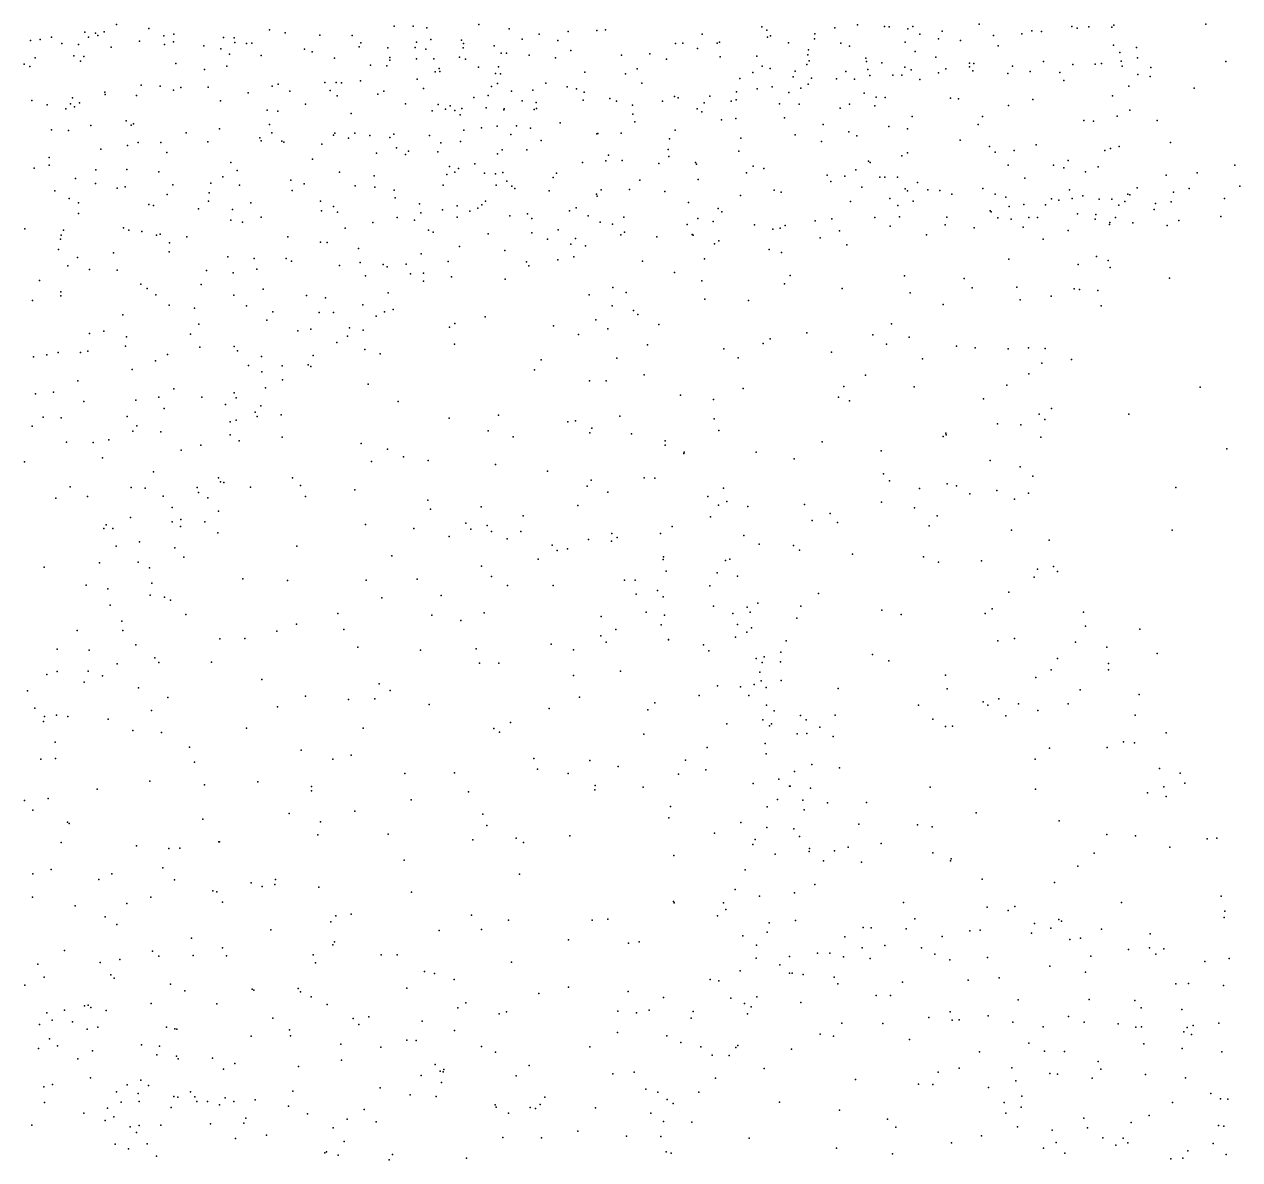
# Model space of a CAD drawing. Header units: metres. Extents: x -24.3 to 24.3, y -27.7 to 27.7.
# Drawn here: x -0.57 to 2.195, y -7.74 to -5.157 of the extents above; entities that cross this region are included whole.
import ezdxf

# ---------------------------------------------------------------- set-up
doc = ezdxf.new("R2010")
doc.units = ezdxf.units.M

msp = doc.modelspace()

# ---------------------------------------------------------------- linework, layer by layer
for p in [(-0.3603, -5.1579, 2.64), (-0.2867, -5.1674, 2.5129), (0.2716, -5.1614, 18.2872), (0.3142, -5.1615, -5.2184), (0.3456, -5.1654, -3.8364), (0.4641, -5.158, 22.0446), (0.5328, -5.1679, 17.6048), (0.7521, -5.1697, 13.301), (1.1078, -5.1632, 22.62), (1.274, -5.1655, -0.9911), (1.325, -5.1587, 22.5323), (1.3866, -5.1628, 11.51), (1.3971, -5.1634, 16.4694), (1.4401, -5.1681, 19.2852), (1.4509, -5.1621, 16.0401), (1.6017, -5.1575, -22.3696), (1.8125, -5.1621, 19.1969), (1.8248, -5.1666, 13.8657), (1.8513, -5.1629, 16.3603), (1.9035, -5.164, 15.997), (1.9085, -5.1598, 25.4922), (2.1179, -5.1575, 22.6615), (-0.556, -5.1941, 2.664), (-0.5341, -5.1917, 18.8428), (-0.5082, -5.1868, 2.3505), (-0.4325, -5.1757, -23.6317), (-0.4241, -5.1866, -23.2865), (-0.4077, -5.1778, 2.4188), (-0.403, -5.1831, -3.6233), (-0.3887, -5.1746, 22.8042), (-0.3079, -5.1955, -23.91), (-0.2525, -5.1835, 18.7711), (-0.2309, -5.1974, 22.9951), (-0.2295, -5.1798, 13.896), (-0.1172, -5.1872, 19.1843), (-0.0926, -5.188, -5.5898), (-0.0123, -5.1702, -3.6223), (0.0232, -5.1766, 18.6103), (0.1023, -5.182, 19.1662), (0.1756, -5.183, -24.5268), (0.3546, -5.1917, 22.8014), (0.4244, -5.1934, 19.5941), (0.5622, -5.1913, 18.9987), (0.6011, -5.1796, 17.4016), (0.6439, -5.1945, -4.2834), (0.6672, -5.1736, 19.4591), (0.7324, -5.1712, 18.8397), (0.9722, -5.1801, 11.8663), (1.1193, -5.1711, 11.582), (1.1203, -5.1868, 12.3074), (1.1271, -5.184, 17.8624), (1.2277, -5.1906, 25.058), (1.2284, -5.179, -23.1233), (1.4672, -5.1797, 14.4557), (1.5098, -5.1908, 22.5374), (1.5182, -5.173, 12.2681), (1.5599, -5.1942, 12.1537), (1.6349, -5.1833, 13.2064), (1.6991, -5.1793, 22.5618), (1.7221, -5.1721, 16.6268), (1.744, -5.1741, 25.4316), (-0.4846, -5.2012, 13.9094), (-0.4467, -5.2032, 2.5445), (-0.3725, -5.2093, 13.9483), (-0.2514, -5.2032, -3.6247), (-0.1618, -5.2066, 23.1436), (-0.1233, -5.2133, 0.022), (-0.0911, -5.199, -24.2046), (-0.0645, -5.201, 14.1889), (-0.0522, -5.2007, 23.378), (0.0674, -5.214, -5.4789), (0.0849, -5.2203, 23.5354), (0.1916, -5.209, 23.1142), (0.1958, -5.1995, -5.3497), (0.2571, -5.2113, 23.5645), (0.319, -5.2099, 25.0321), (0.322, -5.1982, 21.0124), (0.3431, -5.2137, 13.7449), (0.4285, -5.2111, -3.9411), (0.4294, -5.2011, 13.6272), (0.4985, -5.2066, 23.509), (0.5151, -5.2231, 25.006), (0.5265, -5.2235, -4.8896), (0.6732, -5.2167, 13.4377), (0.8527, -5.2246, 13.3618), (0.9115, -5.2015, 24.9851), (0.9278, -5.2006, 23.0931), (0.9615, -5.2127, 19.4177), (1.0063, -5.2001, 12.0459), (1.0115, -5.1983, 22.8154), (1.1686, -5.1996, 18.5766), (1.2138, -5.2154, 11.6583), (1.2877, -5.2006, 14.9731), (1.3068, -5.2071, 13.2976), (1.434, -5.198, 13.9603), (1.4563, -5.2192, 11.6963), (1.6454, -5.2061, 11.9505), (1.9073, -5.2046, 16.11), (1.9217, -5.2217, 13.3526), (1.9602, -5.21, 15.5491), (-0.57, -5.2478, 25.1407), (-0.5456, -5.2339, 2.5389), (-0.4572, -5.2295, -5.7672), (-0.4421, -5.2413, 25.1465), (-0.4348, -5.2304, 18.9611), (-0.2254, -5.2467, 25.1235), (-0.1096, -5.2527, 13.9468), (-0.1029, -5.2256, -3.6127), (-0.031, -5.2288, 25.0926), (0.1354, -5.2347, 18.5077), (0.2172, -5.2504, -24.1119), (0.2547, -5.2521, 14.2238), (0.2614, -5.2389, 20.6192), (0.2617, -5.2327, 20.3865), (0.3225, -5.2357, 20.1644), (0.3619, -5.2361, -5.1334), (0.4196, -5.2323, 18.7636), (0.4336, -5.237, 18.1035), (0.5787, -5.2273, 17.7181), (0.6386, -5.2337, -4.4008), (0.7881, -5.2279, 18.6081), (0.8912, -5.2369, -23.6008), (1.0128, -5.2313, 22.9475), (1.0963, -5.2301, 13.3382), (1.1087, -5.2526, 11.8656), (1.2099, -5.2489, 17.1807), (1.2122, -5.2272, 22.6652), (1.2154, -5.2407, 13.382), (1.3439, -5.2345, 14.2034), (1.3457, -5.2424, 13.8837), (1.3809, -5.2448, 12.1967), (1.5032, -5.2322, 25.2567), (1.5802, -5.2462, 13.345), (1.5899, -5.2468, 13.8083), (1.6782, -5.2529, 16.7437), (1.7487, -5.2421, 13.7298), (1.8155, -5.2489, 16.5081), (1.8663, -5.2478, 13.6665), (1.8807, -5.2463, 14.8505), (1.9253, -5.2413, 15.8579), (1.9274, -5.2525, 13.5026), (1.9621, -5.2339, 22.675), (2.1631, -5.2418, -1.3396), (-0.5571, -5.2531, -3.6157), (-0.1601, -5.2605, -23.4217), (0.3649, -5.2657, 19.8471), (0.3734, -5.2577, -21.7344), (0.3752, -5.2648, 13.8529), (0.4632, -5.2547, 13.7403), (0.5019, -5.2695, 21.8121), (0.5085, -5.254, -4.0749), (0.5131, -5.2705, -24.0195), (0.7048, -5.2665, 17.4742), (0.7972, -5.2705, 23.4938), (0.8243, -5.2584, 17.4056), (1.0874, -5.2671, 17.2644), (1.1268, -5.2578, 12.0251), (1.1787, -5.2766, 22.7952), (1.1834, -5.264, -22.8022), (1.2204, -5.2797, 13.5578), (1.2985, -5.2648, 14.0471), (1.3488, -5.2599, -22.042), (1.3535, -5.2739, 13.5794), (1.4058, -5.2729, 13.7519), (1.4265, -5.273, 12.0246), (1.4327, -5.255, 13.4579), (1.4474, -5.2607, 22.6315), (1.5092, -5.2679, 14.5248), (1.5262, -5.2591, 11.8693), (1.5802, -5.254, 13.6843), (1.5878, -5.2631, 19.4374), (1.6674, -5.2692, 13.4966), (1.7179, -5.2648, -1.1323), (1.7855, -5.2672, 13.4382), (1.9633, -5.2715, 15.151), (1.9913, -5.2765, 25.411), (1.9925, -5.2557, 19.3328), (-0.3044, -5.296, 23.0872), (-0.2612, -5.2983, 23.2021), (-0.2304, -5.307, 13.9975), (-0.214, -5.3009, -5.6377), (-0.1517, -5.3007, 23.4478), (-0.0063, -5.2979, -3.6422), (0.0078, -5.2935, 23.343), (0.1138, -5.2896, 13.9633), (0.1259, -5.3078, 24.9552), (0.1394, -5.2901, -23.6129), (0.1519, -5.2903, -3.7329), (0.1948, -5.2858, 23.6456), (0.3238, -5.2819, -3.8314), (0.3378, -5.3037, 23.6316), (0.4928, -5.299, 21.5872), (0.5064, -5.292, 18.0188), (0.5864, -5.3076, -4.2085), (0.6166, -5.2917, -0.7142), (0.6651, -5.2998, 17.63), (0.6859, -5.3044, 19.8291), (0.8347, -5.2911, 13.569), (1.0578, -5.2809, 13.5126), (1.0973, -5.3046, 13.6281), (1.1315, -5.3, -21.8368), (1.1961, -5.3024, 13.9056), (1.2128, -5.294, 13.6941), (1.2775, -5.2816, 12.0182), (1.3186, -5.2824, 11.8049), (1.467, -5.2831, 17.0131), (1.7948, -5.2852, 22.6811), (1.9426, -5.2982, 15.6589), (2.0915, -5.3024, 22.7792), (-0.5532, -5.3305, -5.7806), (-0.4601, -5.3248, 23.5482), (-0.387, -5.3119, 22.9933), (-0.3863, -5.3168, 14.0149), (-0.3146, -5.3195, -5.6763), (-0.1236, -5.3314, 24.9893), (-0.0604, -5.3133, 18.8157), (0.0339, -5.3095, 18.609), (0.1416, -5.3203, -5.3524), (0.2339, -5.3165, -5.2565), (0.2481, -5.3097, 18.3792), (0.4527, -5.3238, 21.2267), (0.485, -5.3193, -23.6638), (0.5381, -5.3095, -4.8108), (0.5627, -5.3316, 18.3625), (0.5941, -5.3355, 13.9153), (0.7009, -5.3304, 13.8393), (0.7033, -5.3115, 13.6998), (0.7621, -5.3262, -23.2661), (0.7773, -5.3321, -21.8206), (0.8819, -5.3322, 13.815), (0.9093, -5.322, 13.6643), (0.917, -5.3249, 19.8139), (0.9892, -5.3208, 24.882), (1.0381, -5.3322, 14.7778), (1.0492, -5.3295, 14.1054), (1.0498, -5.3108, 23.3312), (1.169, -5.3126, 14.1528), (1.3405, -5.3139, 17.1526), (1.3678, -5.3233, 22.7397), (1.3886, -5.3237, 15.7711), (1.5366, -5.3258, 22.7026), (1.5552, -5.3272, 16.9326), (1.724, -5.3284, 14.7314), (1.9055, -5.32, 16.3226), (-0.5177, -5.3406, 22.9184), (-0.4757, -5.3496, -3.6222), (-0.4647, -5.338, 25.0376), (-0.456, -5.3451, 14.2285), (-0.4448, -5.3361, 18.821), (-0.0176, -5.3531, -5.5059), (0.0069, -5.3552, 23.6479), (0.0699, -5.3395, -23.0901), (0.1737, -5.36, -22.7813), (0.2968, -5.3385, -5.1802), (0.3579, -5.3546, 14.0069), (0.3712, -5.3398, 20.8133), (0.3881, -5.3507, -5.0586), (0.3989, -5.3426, -22.0325), (0.4095, -5.3536, -3.9507), (0.4211, -5.3632, 18.195), (0.4249, -5.3488, 24.9174), (0.4808, -5.3477, 20.0197), (0.5207, -5.352, 23.6388), (0.5215, -5.3495, -4.1232), (0.5895, -5.3516, 17.9132), (0.595, -5.3493, -4.485), (0.8136, -5.3412, 13.9856), (0.8146, -5.3618, 14.1262), (0.9609, -5.35, 17.4142), (0.9709, -5.3569, 23.5173), (0.9762, -5.3359, 13.9894), (1.1478, -5.3387, -22.2581), (1.1929, -5.3394, 22.9408), (1.2858, -5.3482, 15.2341), (1.3071, -5.3388, 24.9699), (1.365, -5.3431, 14.508), (1.6686, -5.342, 22.7118), (1.9446, -5.3529, 16.1682), (-0.4188, -5.3874, 0.3572), (-0.3384, -5.3767, 23.2587), (-0.3266, -5.3866, 24.9677), (-0.3216, -5.3838, -3.6421), (-0.0122, -5.3851, 24.8933), (0.5054, -5.3895, 22.6052), (0.5496, -5.3883, 14.4742), (0.6487, -5.3819, 14.1059), (0.8188, -5.3791, -22.188), (1.016, -5.3745, -22.5516), (1.0485, -5.3715, 14.4322), (1.1595, -5.3703, 23.243), (1.2475, -5.3857, 17.2594), (1.3969, -5.3897, 16.6162), (1.4497, -5.3675, 25.0686), (1.5995, -5.385, 14.6556), (1.6098, -5.3668, 25.2166), (1.8402, -5.3759, 14.8893), (1.8623, -5.3775, 16.4832), (1.9158, -5.3665, 15.5045), (2.0067, -5.3763, 22.8365), (-0.5082, -5.3978, 13.9991), (-0.4698, -5.3987, 23.0678), (-0.2021, -5.4047, 18.7598), (-0.1262, -5.3949, 23.6367), (-0.0345, -5.4156, 18.6557), (-0.0071, -5.4046, -3.6897), (0.1333, -5.4098, 14.3614), (0.136, -5.4049, 14.0631), (0.1678, -5.4165, -0.3746), (0.1817, -5.4054, 18.4936), (0.2159, -5.4101, 24.8514), (0.2618, -5.415, 14.0891), (0.2707, -5.4072, 23.7585), (0.3517, -5.4102, -0.553), (0.43, -5.3981, -4.9339), (0.4697, -5.3931, 20.4979), (0.5368, -5.4083, -4.6211), (0.5811, -5.394, 24.8756), (0.7327, -5.4065, 23.6456), (0.7344, -5.4057, 17.6769), (0.788, -5.4052, 14.2739), (0.8979, -5.418, 23.6138), (0.9109, -5.3982, 14.3885), (1.06, -5.4167, 24.7966), (1.1837, -5.4091, 24.8102), (1.3055, -5.4021, -1.039), (1.324, -5.411, 22.9412), (1.4394, -5.3953, 17.1034), (-0.3958, -5.4416, -5.6761), (-0.3351, -5.4329, 23.4424), (-0.3107, -5.4265, 14.0767), (-0.2595, -5.4266, 18.8145), (-0.1523, -5.4245, 24.8713), (-0.0315, -5.4222, 14.0912), (0.0158, -5.4229, 23.7633), (0.0204, -5.4255, -5.433), (0.1067, -5.4298, -3.7642), (0.2766, -5.4385, 18.3776), (0.3038, -5.4463, -5.1019), (0.3772, -5.4268, 14.1236), (0.422, -5.4239, -4.0368), (0.5168, -5.4431, 14.2186), (0.573, -5.4429, 23.7243), (0.6054, -5.4216, 20.192), (0.8946, -5.4421, 24.7871), (1.0556, -5.4462, 23.6), (1.2431, -5.4242, 23.3589), (1.5587, -5.4211, -1.1133), (1.6258, -5.4353, 16.8977), (1.6817, -5.4446, 19.755), (1.7319, -5.4316, 25.2034), (1.8881, -5.4444, 15.2003), (1.9011, -5.4399, 22.8904), (1.9207, -5.4356, 16.3554), (2.0371, -5.4261, 25.2542), (-0.5132, -5.4603, 23.1717), (-0.2459, -5.4492, -5.6083), (-0.1004, -5.4715, -5.5344), (0.0854, -5.4645, 24.771), (0.2311, -5.4507, -5.1794), (0.2974, -5.4534, -3.8874), (0.371, -5.4479, 18.4305), (0.5067, -5.4521, -4.2033), (0.6997, -5.4718, 17.8114), (0.7531, -5.4679, 14.4444), (0.7591, -5.4551, 24.8014), (0.7898, -5.4672, 18.1406), (0.8732, -5.4741, 20.1904), (0.8958, -5.4585, -0.9221), (0.957, -5.4721, 14.5722), (1.3504, -5.4688, 23.3081), (1.3541, -5.4715, 24.8225), (1.4258, -5.4569, 24.9181), (1.4392, -5.4499, 22.9455), (1.6385, -5.4481, 22.8701), (1.8045, -5.4675, 16.6122), (-0.5479, -5.4844, -5.7302), (-0.5135, -5.478, -3.6881), (-0.407, -5.4886, -3.6908), (-0.337, -5.4878, 23.5512), (-0.2643, -5.4927, 24.8154), (-0.0861, -5.4902, -3.7167), (0.147, -5.4936, -5.2331), (0.3911, -5.499, 23.8451), (0.3972, -5.4811, 18.264), (0.4095, -5.4936, 14.232), (0.4176, -5.4854, -4.8587), (0.4552, -5.4748, 22.8828), (0.4769, -5.4959, -4.6819), (0.502, -5.4972, -4.5444), (0.5185, -5.4942, -4.4184), (0.6405, -5.4963, 21.9666), (0.9591, -5.4758, 17.8663), (1.0726, -5.4954, 14.6078), (1.088, -5.48, 24.6973), (1.1124, -5.4857, 20.0427), (1.256, -5.5003, 24.7074), (1.3217, -5.4886, 17.2661), (1.668, -5.478, 25.1019), (1.7713, -5.478, 22.8929), (1.7949, -5.4836, 14.9716), (1.8441, -5.4927, 25.161), (1.8728, -5.4813, 15.3909), (2.0274, -5.5003, 23.0367), (2.0978, -5.4953, 23.6888), (2.1835, -5.4777, 25.1331), (-0.4536, -5.508, 23.4447), (-0.4081, -5.5196, 14.0734), (-0.3404, -5.5273, -5.6269), (-0.2322, -5.5224, 23.7316), (-0.146, -5.5185, 14.1473), (-0.1187, -5.5043, 23.8191), (-0.0803, -5.5237, -0.1577), (0.0365, -5.5116, 14.1738), (0.0668, -5.5202, -5.298), (0.1827, -5.5249, 18.5162), (0.2257, -5.5023, 23.8921), (0.2274, -5.5278, 24.6767), (0.3825, -5.5235, 24.7052), (0.5031, -5.5232, 18.1737), (0.5276, -5.5141, 24.7398), (0.5391, -5.5257, 21.0159), (0.6332, -5.506, 14.4325), (0.8298, -5.5122, 17.634), (0.9626, -5.5106, 24.6849), (1.2645, -5.5147, 14.6412), (1.2964, -5.5031, 23.7096), (1.3354, -5.5278, 15.5314), (1.3759, -5.505, 19.933), (1.3877, -5.5049, 23.4978), (1.4164, -5.5054, 23.1276), (1.4618, -5.5176, 23.6743), (1.7061, -5.5077, 14.8791), (2.1947, -5.5253, 24.0961), (-0.5004, -5.5366, 24.7988), (-0.4679, -5.5538, 18.8446), (-0.359, -5.5298, 0.1711), (-0.2449, -5.5442, -5.5798), (-0.1492, -5.5407, 18.7271), (0.0391, -5.5358, 23.9355), (0.2712, -5.5345, 23.2719), (0.2739, -5.5522, -3.9635), (0.5457, -5.5313, 23.8635), (0.6238, -5.5364, 21.6216), (0.7317, -5.5438, 24.6745), (0.7333, -5.5484, 20.5227), (0.7423, -5.5339, 14.5898), (0.8066, -5.5334, 23.8059), (0.887, -5.5376, 14.656), (1.0589, -5.5468, 23.8371), (1.1361, -5.5346, 17.4144), (1.1517, -5.5395, 24.6053), (1.3991, -5.5538, 15.8985), (1.434, -5.5317, 14.7175), (1.4393, -5.5366, 23.8255), (1.4852, -5.534, 23.2647), (1.5127, -5.5351, 23.4907), (1.5398, -5.5435, 23.1316), (1.6101, -5.5307, 24.9621), (1.6383, -5.5439, 23.7096), (1.6628, -5.551, 23.9378), (1.7666, -5.5542, 23.0042), (1.8075, -5.534, 23.8003), (1.8135, -5.554, 15.2419), (1.8377, -5.5475, -1.2126), (1.8749, -5.555, 15.6641), (1.9039, -5.5553, 15.8278), (1.9405, -5.5437, 23.7095), (1.945, -5.5456, 16.1329), (1.9613, -5.5295, 23.94), (2.0441, -5.5396, 23.1861), (2.08, -5.5309, 23.4912), (2.1604, -5.5538, 24.2184), (-0.4471, -5.5636, 14.3811), (-0.287, -5.5673, 24.6842), (-0.2763, -5.5698, 14.1356), (-0.1741, -5.5772, 23.9345), (-0.1509, -5.5595, -5.5148), (-0.0965, -5.5784, -3.7704), (-0.0545, -5.5638, 24.6241), (0.1035, -5.5594, 18.5688), (0.1059, -5.5819, -5.1951), (0.1334, -5.5722, 14.2267), (0.3293, -5.566, -4.9269), (0.3816, -5.5798, -4.8243), (0.4149, -5.57, 23.9918), (0.4434, -5.5824, -4.5821), (0.4616, -5.5754, -4.4386), (0.4706, -5.5677, 14.4156), (0.4788, -5.5597, -4.267), (0.67, -5.5814, 23.921), (0.6854, -5.575, 20.7651), (0.9411, -5.5631, 23.8435), (1.0085, -5.5767, 24.5733), (1.0165, -5.5838, 17.519), (1.3093, -5.5606, 24.6022), (1.4168, -5.5695, 23.9595), (1.4517, -5.5594, 24.6692), (1.6271, -5.5818, 24.104), (1.6295, -5.5841, 23.3101), (1.67, -5.5715, 23.4765), (1.7035, -5.5673, 16.8006), (1.7533, -5.5681, 24.0692), (1.783, -5.5573, 25.0335), (1.9199, -5.5692, 23.173), (1.9333, -5.5605, 23.5547), (2.0004, -5.5786, 23.3165), (2.0032, -5.5653, 25.049), (2.0387, -5.5615, 24.1659), (-0.4469, -5.5879, 24.6785), (-0.1004, -5.6032, 24.0509), (-0.0735, -5.6072, 24.376), (-0.031, -5.596, -5.3356), (0.1423, -5.5851, 24.5609), (0.2229, -5.6083, 24.1642), (0.2781, -5.5971, 14.583), (0.3177, -5.6028, 24.5272), (0.3317, -5.586, -4.07), (0.4147, -5.5959, -4.7186), (0.5346, -5.593, 24.0153), (0.5746, -5.5887, 24.6113), (0.5848, -5.599, 18.0999), (0.7125, -5.5928, 22.1985), (0.7398, -5.6074, 24.5611), (0.7682, -5.6117, 14.8166), (0.7941, -5.5964, 23.917), (0.9618, -5.5992, 15.0697), (0.9969, -5.6063, 23.9519), (1.2288, -5.6041, 24.3856), (1.2673, -5.5997, 24.1428), (1.3644, -5.5967, 24.3359), (1.4209, -5.5951, 24.4509), (1.5284, -5.5964, 24.566), (1.6449, -5.5978, 16.9091), (1.6747, -5.601, 24.6302), (1.7147, -5.5969, 24.2772), (1.7346, -5.5966, 24.9248), (1.8257, -5.5889, 16.5354), (1.8657, -5.6004, 23.3012), (1.8677, -5.5897, 24.236), (1.8991, -5.6084, 24.3575), (1.9123, -5.5972, 24.915), (1.952, -5.6091, 24.6835), (2.0561, -5.6039, 24.7819), (2.1519, -5.5946, 24.4243), (-0.5689, -5.6224, -5.699), (-0.4858, -5.6374, 24.5649), (-0.4806, -5.6254, 0.3779), (-0.3444, -5.6202, 23.8995), (-0.3324, -5.6255, 24.5282), (-0.3024, -5.629, 23.5586), (-0.2696, -5.6374, 24.0378), (-0.2611, -5.6345, 18.7806), (0.1596, -5.6208, 24.3331), (0.3493, -5.6259, 24.4127), (0.3604, -5.6299, 24.2321), (0.4853, -5.6344, 24.1709), (0.5846, -5.632, 24.4742), (0.6442, -5.625, 18.1833), (0.7873, -5.6365, 24.0486), (0.7954, -5.6305, 24.4343), (0.9378, -5.6126, 24.4455), (0.9491, -5.6356, 24.0962), (0.9515, -5.6373, 24.2572), (1.0913, -5.6138, 24.041), (1.1326, -5.6232, 24.1591), (1.1496, -5.6208, 24.2898), (1.1611, -5.6151, 20.2571), (1.2844, -5.6271, 17.344), (1.3993, -5.6168, 17.2386), (1.4823, -5.6364, 17.1537), (1.5251, -5.6134, 20.1012), (1.591, -5.6205, 14.8879), (1.702, -5.6189, 15.0676), (1.8047, -5.6262, 15.4031), (1.8988, -5.6125, 24.5339), (2.0298, -5.6152, 24.566), (-0.4875, -5.6461, 23.8556), (-0.2401, -5.6548, 14.4186), (-0.2006, -5.6411, 24.3045), (0.0298, -5.6409, 14.2568), (0.1041, -5.6527, -3.8881), (0.1191, -5.6536, -5.1118), (0.1902, -5.6675, -3.9836), (0.4203, -5.6626, 14.5165), (0.6203, -5.6458, 24.1612), (0.6732, -5.6577, 24.277), (0.6837, -5.645, 22.4123), (0.7068, -5.6613, 17.9597), (0.8685, -5.6406, 14.7932), (1.0003, -5.6566, 14.8203), (1.0098, -5.6501, 20.4783), (1.2404, -5.643, 14.8074), (1.3009, -5.6589, 17.2158), (1.7473, -5.6461, 16.6774), (-0.492, -5.6699, -3.7859), (-0.4489, -5.6877, 24.119), (-0.3674, -5.6773, 24.3682), (-0.2406, -5.6752, -3.785), (-0.1072, -5.6861, 14.2531), (-0.0468, -5.6905, -3.8597), (0.026, -5.6903, 18.6361), (0.3324, -5.6799, -4.7875), (0.5231, -5.672, 18.2188), (0.6435, -5.6928, 14.7722), (0.6802, -5.6862, 21.406), (0.9771, -5.6909, 20.7387), (1.1242, -5.67, 15.2575), (1.1522, -5.6762, 17.4442), (1.6692, -5.6918, 15.2246), (1.8688, -5.6856, 16.3106), (1.8957, -5.6948, 15.9967), (-0.471, -5.7066, 18.8803), (-0.422, -5.7152, 14.1299), (-0.3586, -5.7165, -5.5673), (-0.1558, -5.7176, -5.372), (-0.095, -5.7227, -5.2867), (-0.0411, -5.7141, 14.5456), (0.0378, -5.6961, -5.1627), (0.1472, -5.7063, -5.0155), (0.1939, -5.6995, 14.41), (0.2462, -5.7036, -4.0903), (0.2551, -5.7091, 18.4969), (0.2986, -5.7027, 14.4696), (0.3943, -5.6973, -4.2752), (0.5724, -5.6976, 22.8777), (0.5777, -5.7068, -0.7636), (0.8361, -5.6964, 17.7867), (0.9093, -5.7217, 17.6674), (1.8269, -5.7041, 15.6266), (1.9, -5.7108, 20.1768), (-0.5353, -5.7405, 14.0985), (-0.3046, -5.7488, -3.8199), (-0.1678, -5.7491, -3.8653), (0.2062, -5.7296, -4.9052), (0.3085, -5.725, -4.2037), (0.3381, -5.7232, -4.5203), (0.3384, -5.7418, -4.3543), (0.4018, -5.7317, 18.3662), (0.5241, -5.7371, 14.7334), (0.9712, -5.741, 14.9321), (1.1591, -5.7476, 14.9405), (1.1723, -5.7291, 17.5466), (1.4322, -5.7295, 14.9714), (1.5677, -5.7354, 15.0848), (2.0347, -5.735, -1.2989), (-0.4868, -5.7657, -3.8342), (-0.4866, -5.7751, -5.6121), (-0.2902, -5.7583, -5.4887), (-0.2706, -5.773, 14.2226), (-0.0936, -5.7738, -3.9289), (-0.0267, -5.7599, 14.3483), (0.072, -5.7746, -5.0399), (0.2578, -5.7681, -4.7215), (0.7148, -5.7731, 18.0103), (0.7687, -5.7562, 21.0783), (0.7989, -5.7676, 14.9416), (1.2903, -5.7587, 14.9547), (1.445, -5.7684, 16.8346), (1.5864, -5.757, 17.0137), (1.6881, -5.7553, 20.2891), (1.766, -5.7758, 15.5405), (1.8178, -5.7593, 16.4126), (1.8303, -5.761, 15.7495), (1.8717, -5.7632, 16.2047), (-0.5517, -5.7857, 18.956), (-0.2403, -5.7961, 18.8104), (-0.1825, -5.803, -5.3267), (-0.0649, -5.798, -5.181), (0.1148, -5.7793, -4.0802), (0.2004, -5.7952, -4.8058), (0.7669, -5.7978, 21.6485), (0.9779, -5.7824, -1.0028), (1.0774, -5.7857, 17.518), (1.5198, -5.7947, 16.1909), (1.6956, -5.7839, 16.7957), (1.8794, -5.798, 16.0719), (-0.346, -5.8182, 18.725), (-0.0185, -5.8301, 18.5125), (-0.005, -5.8113, 18.7009), (0.1009, -5.8126, 23.4416), (0.1336, -5.8127, 14.6686), (0.2302, -5.8211, -4.4483), (0.2495, -5.8114, -4.3497), (0.2687, -5.806, 14.5906), (0.4783, -5.8225, 14.8088), (0.7304, -5.83, 22.5925), (0.8158, -5.8084, 14.9945), (0.8253, -5.8178, 17.9005), (-0.4216, -5.8608, 14.1825), (-0.3892, -5.8553, -3.8759), (-0.1729, -5.8397, -3.9796), (0.0523, -5.8549, -4.9723), (0.0816, -5.851, -0.3538), (0.1697, -5.8481, -4.6735), (0.2009, -5.8535, 18.5808), (0.397, -5.8465, 23.2916), (0.409, -5.838, 14.789), (0.6337, -5.843, 14.9826), (0.7571, -5.8503, 15.0299), (0.8736, -5.8402, 17.7707), (1.2098, -5.8593, 15.4538), (1.4028, -5.8384, 15.1068), (-0.3378, -5.8685, -5.4521), (-0.192, -5.862, -0.0458), (0.1411, -5.8811, -4.3211), (0.165, -5.8668, -4.529), (0.4088, -5.8853, 18.2178), (0.6905, -5.8632, 18.096), (0.8476, -5.8868, 21.9475), (1.1105, -5.8831, 15.0872), (1.1269, -5.8726, 20.8233), (1.3604, -5.8641, 17.3101), (1.3911, -5.8846, 15.8838), (1.4431, -5.8687, 17.0641), (-0.5492, -5.9135, 19.0068), (-0.5185, -5.9096, -5.5605), (-0.4927, -5.9042, -3.8997), (-0.442, -5.9042, 18.9454), (-0.4255, -5.9006, -5.4967), (-0.3399, -5.8897, 18.8829), (-0.2442, -5.9088, -4.0071), (-0.171, -5.8919, -5.2208), (-0.0923, -5.8905, -5.1235), (-0.0852, -5.9001, -4.0948), (-0.0306, -5.9134, -5.0189), (0.0871, -5.9105, 18.6797), (0.2048, -5.897, 18.3418), (0.2394, -5.9068, 14.6658), (1.0213, -5.8955, 15.2313), (1.0542, -5.9162, 17.5669), (1.2658, -5.903, -1.1085), (1.5502, -5.8899, 16.4056), (1.5926, -5.8936, 15.3363), (1.6678, -5.8958, 15.4671), (1.7144, -5.8935, 16.6728), (1.752, -5.8949, 16.5173), (-0.3244, -5.9426, -3.9526), (-0.2715, -5.923, -5.3404), (-0.0603, -5.9338, 14.4365), (0.0168, -5.9339, -4.8583), (0.0757, -5.9319, -4.5876), (0.0814, -5.9355, -4.4303), (0.5905, -5.9434, 15.0574), (0.6057, -5.9203, 18.2417), (0.7779, -5.9169, 17.9978), (1.473, -5.9181, 15.2305), (1.7448, -5.9279, 20.4243), (1.812, -5.9201, 16.1303), (-0.4483, -5.9685, 0.3237), (-0.0295, -5.9482, -4.2362), (0.0176, -5.9661, -4.7579), (0.7155, -5.9685, 15.1591), (0.7538, -5.9687, -0.9226), (0.8404, -5.955, 17.8813), (1.3433, -5.9558, 20.7026), (1.7152, -5.9525, 15.6294), (-0.5447, -5.998, 18.8268), (-0.5034, -5.9939, 14.2096), (-0.2302, -5.9864, -4.0939), (-0.0929, -5.9958, -4.9576), (-0.0211, -5.9841, -4.3337), (0.2121, -5.9763, 18.6201), (1.0656, -5.9861, 17.7028), (1.2939, -5.9816, 17.353), (1.4541, -5.9822, 17.1779), (1.6647, -5.9785, -1.2351), (2.1045, -5.9824, 20.3275), (-0.4346, -6.0157, -5.428), (-0.3162, -6.0124, -5.3183), (-0.2637, -6.0058, 18.8869), (-0.1661, -6.0058, -4.179), (-0.1123, -6.0219, -4.2802), (-0.0882, -6.0072, 18.8056), (-0.032, -6.0251, -4.5568), (0.2807, -6.0154, 14.8414), (0.923, -6.0012, 22.1793), (0.998, -6.0108, 15.1817), (1.2818, -6.0056, 15.2059), (1.3069, -6.0136, 17.333), (1.6122, -6.0095, 16.9079), (-0.5272, -6.0508, 19.0464), (-0.4865, -6.0527, -3.9093), (-0.3363, -6.0492, -4.0193), (-0.2519, -6.0315, 18.6237), (-0.045, -6.0397, -4.7841), (-0.04, -6.0494, -4.6689), (0.0146, -6.0455, 23.4903), (0.3966, -6.053, 18.5306), (0.509, -6.0464, 18.4175), (0.785, -6.0486, 22.8077), (1.7388, -6.0445, 16.3159), (1.7666, -6.0314, 15.9863), (1.9427, -6.0441, -1.3241), (-0.5518, -6.0715, -5.4792), (-0.3139, -6.0709, 14.358), (-0.1014, -6.0613, -4.8782), (-0.0884, -6.0582, 14.4906), (0.4854, -6.0821, 15.0782), (0.6664, -6.0615, 17.9933), (0.6839, -6.0593, 14.9874), (0.7208, -6.076, 15.2343), (0.9989, -6.0547, 17.7052), (1.0095, -6.0812, 21.7463), (1.6438, -6.0659, 16.7764), (1.6971, -6.0685, 16.5635), (1.7512, -6.056, 15.8108), (-0.4742, -6.1079, -5.3972), (-0.4137, -6.1086, 19.0111), (-0.3777, -6.1025, 23.6394), (-0.3231, -6.0832, 14.5466), (-0.2596, -6.0842, -5.1617), (-0.1018, -6.0909, -4.3725), (-0.0812, -6.1048, -4.4684), (0.0166, -6.0962, 18.7848), (0.5424, -6.0958, -0.7923), (0.7167, -6.0868, 18.2477), (0.8111, -6.089, 18.1266), (0.8877, -6.1045, 15.1684), (1.2452, -6.1072, 17.3778), (1.5203, -6.0952, 16.1448), (1.5262, -6.0874, 17.0563), (1.5267, -6.0912, 20.755), (1.7425, -6.0968, 20.6058), (-0.2133, -6.1262, -4.1755), (-0.1681, -6.1144, -0.0509), (0.1963, -6.1112, 14.782), (0.2562, -6.124, -0.5624), (0.8878, -6.1146, 17.9439), (0.9301, -6.134, 22.3901), (0.9309, -6.1308, 17.8229), (1.0951, -6.1305, 17.5031), (1.3791, -6.1277, 15.3641), (2.1658, -6.1227, -1.3826), (-0.5694, -6.1527, 14.2827), (-0.3923, -6.1433, -5.3017), (0.2196, -6.1515, 18.2929), (0.2927, -6.1414, 14.8828), (0.3484, -6.1496, 14.8437), (0.5019, -6.1587, 18.5289), (1.1813, -6.1461, 15.3044), (1.6268, -6.1494, 15.6325), (1.6954, -6.1639, 15.7705), (-0.2758, -6.1757, 18.9704), (-0.1283, -6.1893, -4.5956), (0.0404, -6.189, 14.645), (0.62, -6.1741, 18.4377), (0.8398, -6.1887, 15.3134), (0.8646, -6.19, 18.1678), (1.3843, -6.1796, 17.1998), (1.7239, -6.1855, 15.9876), (-0.4658, -6.2098, 14.3639), (-0.3272, -6.2111, -5.1388), (-0.2947, -6.2123, -4.1236), (-0.1769, -6.2106, -4.828), (-0.1239, -6.1983, 18.5256), (-0.116, -6.1994, 14.5386), (-0.0556, -6.2105, 18.8707), (0.0581, -6.2061, 18.8184), (0.1816, -6.2163, 18.7701), (0.7105, -6.2083, 22.9943), (0.7191, -6.1945, -0.9365), (1.0205, -6.2124, 15.355), (1.398, -6.1959, 15.844), (1.4666, -6.2132, 17.0798), (1.5289, -6.2025, 16.9592), (1.5507, -6.2069, 16.9992), (1.6423, -6.2175, 16.6463), (2.0498, -6.2111, 20.5954), (-0.4983, -6.2356, -3.9188), (-0.4259, -6.2317, -3.9937), (-0.2541, -6.2308, -5.0284), (-0.1734, -6.2226, -4.3774), (-0.1522, -6.2342, -4.7305), (0.0695, -6.2312, -0.3457), (0.3479, -6.2401, 18.6961), (0.7575, -6.2217, 18.3524), (0.9852, -6.2312, 17.7356), (1.0282, -6.2429, 17.6241), (1.3801, -6.2442, 15.4255), (1.581, -6.2252, 16.4304), (1.6825, -6.2376, 16.4269), (1.7143, -6.2235, 16.1628), (-0.2334, -6.2562, -4.9266), (-0.1284, -6.2645, 14.6737), (0.3541, -6.2605, 14.876), (0.4693, -6.2548, 15.0466), (0.5645, -6.2751, 15.1585), (0.6891, -6.252, 15.2776), (1.0089, -6.2514, 22.2179), (1.0758, -6.2545, 15.3567), (1.205, -6.2493, 15.3703), (1.2633, -6.2701, 17.3048), (1.4551, -6.2573, -1.2216), (1.5068, -6.2753, 21.0468), (-0.384, -6.2956, -4.0619), (-0.3282, -6.2795, 14.4385), (-0.2335, -6.2887, -4.2856), (-0.2147, -6.2997, -4.803), (-0.2136, -6.2837, 18.9949), (-0.1596, -6.2892, -4.4905), (0.2063, -6.2955, 23.4307), (0.4346, -6.2922, -0.7093), (0.4828, -6.2971, 18.6481), (0.9036, -6.2994, 17.8751), (0.9909, -6.2778, 17.9463), (1.2225, -6.2857, -1.1562), (1.2796, -6.2908, 21.2559), (1.4887, -6.2982, 15.5251), (-0.3893, -6.3045, 19.0733), (-0.3683, -6.3046, 0.1937), (-0.13, -6.314, 14.5), (0.3159, -6.3043, 14.7078), (0.3968, -6.3224, 14.5909), (0.4461, -6.3058, 14.7889), (0.4931, -6.3108, 14.6675), (0.5287, -6.3274, 14.5495), (0.5597, -6.3111, 14.9381), (0.7134, -6.3293, 14.8174), (0.7663, -6.3155, 14.6729), (0.7789, -6.3247, 15.2283), (0.877, -6.3158, 15.349), (1.0671, -6.3205, 17.5162), (1.6758, -6.3081, 16.5661), (1.7611, -6.3308, -1.3203), (2.0408, -6.308, -1.3833), (-0.3612, -6.3444, -5.0745), (-0.3076, -6.3344, -4.1561), (-0.2276, -6.3482, -4.4045), (0.0497, -6.3444, 18.8958), (0.6308, -6.3422, 18.0478), (0.6424, -6.3545, 14.438), (0.6658, -6.3503, 15.1544), (0.766, -6.3332, 18.4543), (1.1017, -6.3399, 21.965), (1.1801, -6.3427, 17.3595), (1.1931, -6.3538, 15.6304), (-0.3987, -6.3821, 14.4177), (-0.3107, -6.3806, -4.9654), (-0.2074, -6.3693, -4.6448), (0.266, -6.3665, 14.5913), (0.5988, -6.3743, 18.6186), (0.8835, -6.3751, 14.662), (0.8839, -6.3687, 18.3491), (1.0252, -6.3771, 18.0864), (1.0349, -6.3741, 17.7778), (1.3137, -6.3629, 17.1838), (1.4753, -6.3687, 16.9684), (1.5093, -6.3807, 16.0578), (1.6073, -6.3779, 16.6589), (-0.525, -6.392, 19.2101), (-0.2852, -6.3939, 19.0817), (0.4701, -6.39, 14.4294), (0.4924, -6.4136, 18.7165), (0.89, -6.4009, 14.8878), (1.0059, -6.405, 22.4539), (1.0521, -6.413, 17.9579), (1.7345, -6.3966, 15.8143), (1.771, -6.3903, 15.9354), (1.7803, -6.4022, 16.1445), (-0.4293, -6.4332, 0.4178), (-0.3798, -6.4416, -4.121), (-0.2801, -6.4284, -4.7872), (-0.0732, -6.4187, 18.9943), (0.0286, -6.4226, 14.5391), (0.2076, -6.4214, 14.8541), (0.3233, -6.4193, 14.4635), (0.529, -6.4336, 14.3314), (0.6331, -6.4338, 23.1192), (0.7956, -6.4218, 14.4093), (0.8198, -6.422, 15.0149), (0.9896, -6.4343, 18.2429), (1.7273, -6.4152, 16.4357), (-0.284, -6.4555, 14.4645), (-0.2514, -6.4601, -4.6378), (-0.2377, -6.4676, -4.515), (0.2435, -6.4618, -0.5236), (0.3782, -6.4563, 18.7887), (0.8218, -6.4535, 15.3352), (0.8701, -6.4454, 15.2677), (0.8831, -6.4596, -1.0323), (1.2365, -6.4523, 21.5852), (1.6699, -6.4487, 16.6581), (-0.3746, -6.4786, -4.9501), (0.4763, -6.4964, 23.3298), (0.8443, -6.4946, 15.1063), (0.9975, -6.4805, 14.8547), (1.0747, -6.4835, 17.8554), (1.081, -6.4945, 18.0909), (1.0986, -6.4739, 22.151), (1.1967, -6.4807, 17.2756), (1.3807, -6.4898, 21.3389), (1.632, -6.4873, 17.0289), (1.8393, -6.4943, 15.9865), (-0.348, -6.5152, -4.2285), (-0.2024, -6.5, 19.1171), (0.0493, -6.5221, -0.246), (0.1433, -6.4975, 18.9257), (0.3569, -6.5011, 14.3291), (0.4228, -6.5135, 14.9742), (0.7419, -6.5046, 14.2723), (0.8786, -6.5232, 14.3208), (0.8865, -6.5015, 22.7557), (1.0417, -6.4977, 14.7092), (1.0526, -6.5228, 15.3766), (1.1873, -6.5084, 15.4049), (1.4248, -6.5001, 17.3641), (1.6154, -6.4973, 16.2798), (-0.4495, -6.5359, -4.1284), (-0.3462, -6.5364, -4.7497), (0.0046, -6.5374, 14.4516), (0.1572, -6.5341, 23.4584), (0.7416, -6.548, 18.0044), (0.7754, -6.5341, 18.5664), (1.0475, -6.551, 18.233), (1.0735, -6.5401, 17.5129), (1.0841, -6.5302, 17.7326), (1.8438, -6.5267, 16.2625), (1.9677, -6.5333, 20.8406), (-0.4952, -6.579, -4.9393), (-0.3165, -6.5686, 19.2449), (-0.1255, -6.5548, -0.0068), (-0.0685, -6.5546, 23.5446), (0.1889, -6.574, 14.3347), (0.4582, -6.578, 18.7961), (0.6287, -6.5674, 14.172), (0.7539, -6.5628, 22.9591), (0.8953, -6.5575, 18.4636), (0.8956, -6.5567, 15.3279), (0.975, -6.5688, 15.4177), (1.163, -6.5595, -1.1706), (1.6445, -6.5599, 21.1012), (1.6822, -6.5544, 16.6562), (1.821, -6.5627, 15.7944), (1.8922, -6.5743, 16.1485), (-0.4222, -6.5813, 19.3105), (-0.2728, -6.5985, 0.2026), (0.331, -6.5809, 18.8582), (0.6789, -6.5802, 18.6695), (0.987, -6.5821, 14.356), (1.0947, -6.5996, 14.4756), (1.1131, -6.5963, 14.8481), (1.1507, -6.5858, 14.7113), (1.3595, -6.5905, 15.4214), (1.3964, -6.6049, 16.9684), (1.7805, -6.6, 16.5124), (2.0069, -6.5889, -1.4149), (-0.4949, -6.6298, -4.8508), (-0.4248, -6.6284, -4.3305), (-0.3587, -6.6124, -4.4625), (-0.264, -6.6091, 14.3984), (-0.1443, -6.6081, 19.1696), (0.4657, -6.6102, 14.1643), (0.5094, -6.6108, 18.153), (0.7865, -6.6286, 14.1684), (1.1031, -6.6307, 18.1106), (1.1081, -6.6089, 17.8283), (1.1505, -6.6077, 14.5936), (1.7657, -6.6254, 15.656), (1.8961, -6.6112, 15.9235), (1.8961, -6.6257, 16.3202), (-0.5185, -6.6364, -4.1653), (-0.4337, -6.654, -4.6592), (-0.3924, -6.639, 14.3518), (-0.03, -6.6475, 14.3805), (0.2372, -6.6573, 18.9441), (0.6794, -6.6384, -0.8352), (1.0069, -6.662, 15.1485), (1.0903, -6.6592, 17.5287), (1.1062, -6.6508, 14.9731), (1.1517, -6.6503, 15.3772), (1.5258, -6.6376, 15.4808), (1.7306, -6.6433, 16.5347), (-0.5624, -6.6736, 0.9185), (-0.3103, -6.6666, 23.5287), (-0.2434, -6.6889, 18.6478), (0.0694, -6.6857, 19.0479), (0.2621, -6.6727, 14.2058), (0.6926, -6.6877, 14.121), (0.9654, -6.6842, 14.2337), (1.0595, -6.6645, 18.2678), (1.0778, -6.684, 22.3534), (1.1178, -6.6655, 17.2969), (1.2814, -6.6681, 21.7256), (1.5294, -6.6691, -1.3093), (1.8318, -6.6715, 21.0051), (1.9661, -6.682, 16.0029), (-0.5462, -6.7125, -4.765), (0.0063, -6.7097, -0.0981), (0.1677, -6.6932, 18.379), (0.2274, -6.6916, 14.8521), (0.3507, -6.7047, 18.893), (0.6236, -6.7134, 23.1277), (0.8482, -6.7164, 22.8355), (0.8643, -6.7008, 18.5535), (1.1182, -6.7057, 17.7561), (1.4643, -6.7063, 16.9001), (1.6111, -6.6986, 17.1988), (1.6216, -6.7057, 16.1588), (1.6468, -6.692, 15.5381), (1.6916, -6.7029, 16.7288), (1.7353, -6.7178, 16.8199), (1.8048, -6.7027, 16.5754), (-0.526, -6.7432, -4.3717), (-0.5237, -6.732, -4.6678), (-0.4971, -6.7287, 18.8285), (-0.4713, -6.7319, -4.488), (-0.3793, -6.7382, 19.3966), (-0.2807, -6.7183, 19.3255), (0.5356, -6.7453, 18.7864), (1.1099, -6.7393, 14.373), (1.1354, -6.7192, 17.8805), (1.1956, -6.7296, 14.5281), (1.2088, -6.7394, 14.6848), (1.2745, -6.7285, 17.1159), (1.4964, -6.7379, 21.4618), (1.6627, -6.7306, 21.2605), (1.9571, -6.7287, 16.3639), (-0.3234, -6.7638, 14.308), (-0.2582, -6.7681, 14.64), (-0.0647, -6.7582, 19.1922), (0.2007, -6.758, -0.3222), (0.4982, -6.7593, 15.0135), (0.5112, -6.7673, 14.0998), (0.8395, -6.7718, 14.1411), (1.0283, -6.7488, 15.2458), (1.125, -6.7532, 18.1024), (1.1298, -6.7488, 17.3853), (1.1878, -6.7712, 17.7582), (1.2101, -6.7703, 17.237), (1.2393, -6.7559, 21.9481), (1.5258, -6.7549, 15.8854), (1.5415, -6.7537, 15.439), (2.0274, -6.7692, 16.106), (-0.4999, -6.7903, 23.4741), (1.1155, -6.7935, 17.5152), (1.2702, -6.7775, -1.1823), (1.9305, -6.7894, 16.4931), (1.9555, -6.7919, 15.8089), (-0.5321, -6.8285, 19.5259), (-0.4993, -6.8277, 14.1479), (-0.1941, -6.8017, 19.3168), (0.06, -6.8083, 14.252), (0.1733, -6.8197, 14.1817), (0.5887, -6.8275, 18.1493), (0.9836, -6.8025, 14.1866), (1.1175, -6.8165, 15.0663), (1.7295, -6.8288, 16.7397), (1.7622, -6.8037, 15.5768), (1.8932, -6.8026, 15.708), (-0.1828, -6.8355, 14.3147), (0.1318, -6.8292, 19.0513), (0.5971, -6.8513, 18.7591), (0.7164, -6.8319, 15.1819), (0.7809, -6.8457, -0.8651), (0.934, -6.8315, 18.4966), (0.9803, -6.8532, 22.575), (1.2217, -6.841, 15.3601), (1.2846, -6.8485, 17.1299), (2.0124, -6.8504, 16.4207), (-0.2844, -6.8786, 19.4107), (-0.0386, -6.8802, 19.2238), (0.2959, -6.8615, 14.0998), (0.4084, -6.8601, 18.8652), (0.6673, -6.8613, 14.0683), (0.9184, -6.8632, 17.9451), (1.1463, -6.8745, 18.0532), (1.1819, -6.8566, 22.1391), (2.0592, -6.8605, 15.9913), (2.0699, -6.8835, 16.2919), (-0.4042, -6.897, 19.4831), (-0.1602, -6.887, 23.4315), (0.0832, -6.8908, 18.5037), (0.0836, -6.9008, 14.7773), (0.4406, -6.903, 23.1627), (0.728, -6.8987, 18.6898), (0.7289, -6.8891, 22.9676), (0.8374, -6.8924, 18.5917), (1.0876, -6.8845, 18.2184), (1.1709, -6.8903, 17.6687), (1.172, -6.8904, 17.9114), (1.2184, -6.895, 14.4906), (1.4906, -6.8922, 16.9263), (1.73, -6.8974, 16.2626), (1.9848, -6.9057, -1.4537), (2.0224, -6.8914, 20.9844), (-0.5696, -6.9229, 13.9115), (-0.5159, -6.918, 2.0542), (0.3101, -6.9216, 18.9396), (0.9, -6.9365, 14.1149), (1.1197, -6.9369, 15.2952), (1.1433, -6.9204, 14.3761), (1.2009, -6.9222, 17.4985), (1.2568, -6.9279, 14.6415), (1.3457, -6.9273, 15.3702), (2.0277, -6.9141, 15.885), (-0.5509, -6.9447, 1.8256), (-0.1642, -6.9655, 14.2633), (0.0328, -6.9524, 14.1926), (0.1817, -6.9468, 19.0392), (0.473, -6.954, 14.0267), (0.8961, -6.9625, 22.7642), (1.2039, -6.944, 15.5837), (1.5949, -6.9506, 15.4207), (-0.4717, -6.972, 14.0283), (-0.4676, -6.9749, 1.2614), (0.1039, -6.9716, -0.0927), (0.4824, -6.9796, 18.2844), (1.0598, -6.9731, 22.4106), (1.1189, -6.9841, 15.1002), (1.1807, -6.9874, 14.981), (1.3282, -6.9765, 17.2061), (1.4619, -6.9785, 15.3916), (1.4952, -6.9825, 21.4726), (1.7844, -6.969, 15.5281), (-0.4863, -7.0183, 1.5636), (-0.1273, -7.0165, 18.6957), (-0.1257, -7.0172, 19.3502), (0.098, -7.0013, 23.2676), (0.2578, -6.9995, 14.0692), (0.45, -7.0125, 18.8335), (0.5487, -7.0088, 15.0343), (0.5659, -7.0181, 18.764), (0.6707, -7.0035, 14.0278), (1, -6.9973, 18.372), (1.0922, -7.0118, 18.1914), (1.1937, -7.0046, 17.8734), (1.3789, -7.0208, -1.189), (1.8928, -7.0004, 16.671), (1.958, -7.0029, 15.7156), (2.1206, -7.0097, 16.0565), (2.1426, -7.0087, 16.2399), (-0.3146, -7.026, 1.9135), (-0.2409, -7.0321, 2.5207), (-0.2163, -7.031, 2.1692), (0.9077, -7.0483, 18.5114), (1.0871, -7.023, 14.2922), (1.1383, -7.0451, 18.0641), (1.2155, -7.0389, 17.7536), (1.2161, -7.0322, 14.4941), (1.2728, -7.0377, 17.5589), (1.304, -7.0289, 21.8857), (1.4964, -7.0421, 17.5381), (1.8634, -7.0423, 21.162), (2.0356, -7.0289, 16.4961), (-0.2552, -7.0762, 0.6258), (0.294, -7.0582, -0.2939), (1.2476, -7.0599, 14.7976), (1.3347, -7.063, 15.3706), (1.5365, -7.06, 15.8658), (1.5386, -7.0556, 16.9752), (1.8262, -7.0721, 16.7524), (-0.5503, -7.0897, 2.7721), (-0.5088, -7.08, 18.9797), (-0.4007, -7.1025, 14.548), (-0.371, -7.0897, 14.0557), (-0.2281, -7.1032, 19.4654), (0.0016, -7.1024, 2.378), (0.5567, -7.0902, 14.0381), (1.0694, -7.0804, 15.3175), (1.6088, -7.1017, -1.3141), (-0.1409, -7.1286, 0.3424), (-0.1322, -7.1304, 19.3991), (-0.0538, -7.1101, 2.6129), (-0.0286, -7.1187, 2.0886), (0, -7.1142, 19.2435), (0.0997, -7.1196, 19.1461), (0.3108, -7.1313, 18.9251), (1.047, -7.1256, 18.2977), (1.2282, -7.1142, 14.6576), (1.7732, -7.1091, 15.5159), (-0.5517, -7.1427, 13.7427), (-0.3371, -7.1575, 19.5502), (-0.2819, -7.1425, 2.7959), (-0.1194, -7.1544, 14.1981), (0.9071, -7.1527, 22.6498), (0.9081, -7.1558, 14.1537), (1.0202, -7.1553, 18.4119), (1.1026, -7.1402, 15.1466), (1.1819, -7.1332, 15.3581), (1.4302, -7.1549, 17.2361), (1.9256, -7.1545, 16.4912), (2.1523, -7.1403, 16.2979), (-0.454, -7.1625, 13.8994), (-0.3857, -7.1874, 1.3279), (0.139, -7.1853, 2.6958), (0.1732, -7.1817, 14.0989), (0.447, -7.1836, 14.0652), (1.007, -7.1854, 14.2366), (1.0256, -7.1709, -0.9508), (1.62, -7.1654, 16.9676), (1.6679, -7.1728, 21.349), (1.6833, -7.1639, 18.6272), (2.161, -7.1744, 16.1793), (-0.3599, -7.2051, 14.0122), (0.1276, -7.1989, 14.7706), (0.5315, -7.1952, -0.5314), (0.7215, -7.1948, 15.1705), (0.7577, -7.1931, 22.8145), (1.1241, -7.2013, 18.2104), (1.1845, -7.1957, 14.5712), (1.3381, -7.2118, 17.6004), (1.3564, -7.2122, 21.7695), (1.4358, -7.2149, 17.3442), (1.4555, -7.1918, 21.5682), (1.7282, -7.2027, 16.8719), (1.7651, -7.2132, 18.4115), (1.7835, -7.1938, 18.7221), (1.7891, -7.1972, 18.5376), (1.8807, -7.2156, 18.6199), (2.1597, -7.1891, 16.0282), (-0.1894, -7.2361, 14.6286), (-0.0092, -7.2168, 14.1621), (0.3736, -7.2189, 18.8534), (0.4702, -7.2161, 14.9589), (0.6682, -7.2397, 18.6538), (1.0648, -7.231, 14.347), (1.1195, -7.2224, 18.3456), (1.2968, -7.2332, 18.4548), (1.5179, -7.2323, 17.0895), (1.5807, -7.2196, 18.3907), (1.6042, -7.2177, 18.8724), (1.7214, -7.2249, 16.0584), (1.8082, -7.2393, 15.5451), (1.8325, -7.2359, -1.4071), (1.9909, -7.2258, 16.652), (-0.4783, -7.264, 19.6798), (-0.2782, -7.2654, 1.5617), (-0.1195, -7.258, 19.4296), (0.132, -7.2509, 0.0096), (0.1357, -7.2444, 2.1595), (0.8045, -7.2476, 14.1474), (0.8285, -7.2444, 18.5544), (1.0955, -7.2518, 15.0372), (1.2344, -7.2704, 18.6269), (1.2621, -7.27, 18.2045), (1.3363, -7.2576, 15.3788), (1.3872, -7.253, 18.753), (1.4711, -7.2582, 15.3979), (1.9415, -7.262, 16.8802), (1.9893, -7.2579, 18.6864), (2.022, -7.2602, 15.7483), (-0.5389, -7.2949, 13.7145), (-0.3973, -7.2914, 13.9194), (-0.3525, -7.2844, 1.1271), (-0.2637, -7.2769, 18.9513), (-0.1862, -7.2753, 14.1639), (-0.1098, -7.2763, 1.8301), (0.0874, -7.2737, 18.7285), (0.0925, -7.2919, 19.1638), (0.2414, -7.2738, 2.3563), (0.2785, -7.2736, 18.9276), (0.5381, -7.2906, 14.0644), (1.0947, -7.2817, 18.0945), (1.1489, -7.297, 14.8377), (1.1709, -7.2773, 14.7098), (1.2937, -7.2788, 17.824), (1.3544, -7.2822, 18.2838), (1.501, -7.2725, 18.2793), (1.535, -7.2854, 18.9954), (1.6209, -7.2801, 18.2743), (1.8562, -7.277, 16.7749), (2.0039, -7.2721, 18.5355), (2.1156, -7.289, 15.92), (2.1705, -7.2821, 16.2526), (-0.5246, -7.3248, 14.4533), (-0.3733, -7.3195, 19.6428), (0.3407, -7.3118, 23.012), (0.363, -7.3165, 2.5597), (1.0584, -7.3099, 15.365), (1.1709, -7.3155, 15.5401), (1.177, -7.3153, 15.3803), (1.2018, -7.3186, 18.7911), (1.2722, -7.3244, 17.991), (1.6477, -7.3263, 15.4645), (1.7626, -7.2997, 19.0261), (1.8443, -7.3136, 18.2933), (-0.569, -7.3431, 20.6708), (-0.3659, -7.3272, 3.0821), (-0.2373, -7.3406, 0.7024), (-0.0513, -7.3517, 19.5861), (-0.0477, -7.354, 0.2975), (0.0527, -7.3506, 14.1147), (0.3001, -7.3496, -0.1577), (0.4075, -7.3297, 14.0774), (0.668, -7.3471, 14.1178), (0.9905, -7.3298, 14.3402), (1.01, -7.3333, 18.6554), (1.2809, -7.3396, -1.0601), (1.4274, -7.3357, 18.1148), (1.5772, -7.3316, 18.157), (2.0494, -7.3395, 18.4144), (2.0782, -7.3388, 18.8227), (2.1579, -7.3433, 16.0464), (-0.2052, -7.3558, 23.1478), (0.0581, -7.358, 19.3374), (0.0823, -7.3695, 19.5652), (0.6004, -7.3618, 18.6891), (0.8036, -7.3572, 18.3289), (0.8839, -7.3708, 18.6409), (1.0374, -7.3726, 15.083), (1.096, -7.3691, 14.5806), (1.368, -7.3662, 17.8586), (1.4006, -7.366, 17.7042), (1.6908, -7.3759, 18.1342), (1.8526, -7.3753, 15.5877), (1.9563, -7.378, 19.0205), (-0.5189, -7.4057, 20.0457), (-0.4789, -7.3996, 20.1859), (-0.4329, -7.3897, 20.3757), (-0.4245, -7.3881, 20.6721), (-0.4189, -7.3935, 19.8007), (-0.384, -7.4004, 20.486), (-0.2815, -7.3843, 19.7833), (-0.1322, -7.385, 19.7721), (0.1188, -7.3866, 19.6883), (0.4165, -7.3942, 14.8398), (0.4342, -7.3829, 18.5798), (0.5104, -7.4084, 18.7644), (0.5265, -7.4038, -0.4219), (0.7801, -7.402, 22.6433), (0.8227, -7.4058, 15.2053), (0.8515, -7.4, 14.2325), (0.9514, -7.4029, 18.7345), (1.068, -7.3842, 18.8169), (1.0753, -7.4082, 14.9254), (1.0832, -7.3919, -0.9332), (1.1962, -7.3824, 18.9376), (1.5363, -7.4037, 17.3758), (1.9705, -7.3943, 18.2715), (2.0629, -7.3983, -1.4739), (-0.5357, -7.4325, 20.949), (-0.507, -7.4228, 13.7163), (-0.4606, -7.4265, 19.9258), (-0.0049, -7.4179, 19.9065), (0.1778, -7.4187, 19.1271), (0.1912, -7.4324, 19.8096), (0.2138, -7.4147, 19.6135), (0.3349, -7.4245, 14.1023), (0.947, -7.4183, 15.3105), (1.2894, -7.4291, 21.8627), (1.3827, -7.4299, 15.4016), (1.4873, -7.4167, 17.6061), (1.5404, -7.4224, 18.0148), (1.5565, -7.4214, 19.1643), (1.6222, -7.4124, 17.7045), (1.6789, -7.4268, 16.9656), (1.805, -7.4139, 18.153), (1.8407, -7.4273, 16.813), (1.9183, -7.431, 21.0549), (2.0887, -7.4344, 18.344), (2.1474, -7.4296, 16.3722), (-0.5129, -7.4646, 21.334), (-0.4267, -7.4429, 20.8563), (-0.4025, -7.4386, 20.063), (-0.2463, -7.4384, 19.938), (-0.2273, -7.4422, 14.1017), (-0.2228, -7.4433, 14.5142), (-0.0542, -7.4585, 20.0209), (0.0333, -7.4444, 18.8709), (0.0359, -7.458, 22.9949), (0.4088, -7.4456, 2.9533), (0.7795, -7.4505, 18.8003), (0.8913, -7.4583, -0.8059), (1.2407, -7.4542, 15.3996), (1.271, -7.4587, 18.0983), (1.7473, -7.4373, 19.1781), (1.9587, -7.4385, 16.6859), (1.9712, -7.4374, 17.2381), (2.0679, -7.4487, 16.7006), (2.0749, -7.4389, 16.5345), (2.0853, -7.4554, 15.8743), (-0.5374, -7.4867, 21.916), (-0.4946, -7.4812, 21.1169), (-0.4146, -7.4919, 20.9867), (-0.3034, -7.4784, 20.1396), (-0.2623, -7.4816, 20.5163), (0.1497, -7.4773, 14.1233), (0.241, -7.4839, 18.7654), (0.3, -7.4678, 19.7238), (0.3216, -7.469, 19.6014), (0.4701, -7.4827, 22.8612), (0.7165, -7.4831, -0.6269), (0.9233, -7.4729, 18.8462), (0.9693, -7.483, 14.4815), (1.0482, -7.4847, 14.6493), (1.0529, -7.4802, 14.778), (1.1749, -7.4884, 19.0889), (1.4437, -7.4662, 21.5351), (1.7147, -7.4751, 18.0473), (1.9764, -7.4766, 15.7118), (2.0638, -7.4866, 19.0907), (-0.4486, -7.5107, 21.8233), (-0.2686, -7.5012, 20.6668), (-0.2239, -7.5045, 20.2602), (-0.2199, -7.5102, 3.1915), (-0.1419, -7.509, 19.022), (0.1512, -7.5135, 20.0369), (0.502, -7.495, 2.6433), (0.995, -7.5019, 18.9737), (1.0337, -7.5028, 15.3848), (1.6027, -7.4944, 17.2535), (1.7509, -7.4926, -1.3335), (1.796, -7.4934, 17.5857), (1.8725, -7.5162, 15.6093), (2.1541, -7.4944, 16.0614), (-0.1166, -7.5342, 14.1485), (-0.0913, -7.5207, 20.1775), (0.054, -7.5279, 20.1074), (0.3644, -7.5236, 18.9743), (0.3756, -7.5388, 19.3112), (0.3826, -7.54, 2.1975), (0.3846, -7.5348, 19.7827), (0.5787, -7.5252, 14.1747), (0.7688, -7.5443, 18.8883), (0.8175, -7.5407, 14.3232), (1.1129, -7.5327, 18.248), (1.5087, -7.5411, 17.9193), (1.5566, -7.5318, 17.8228), (1.6763, -7.5312, 21.2282), (1.7627, -7.5436, 16.9196), (1.7802, -7.5452, 16.0121), (1.8787, -7.5337, 16.7723), (1.9805, -7.5461, 16.3534), (-0.5254, -7.574, 19.3666), (-0.5057, -7.5687, 22.1999), (-0.4198, -7.5534, 13.8605), (-0.3362, -7.5693, 22.1822), (-0.3047, -7.5589, 20.9257), (-0.2878, -7.5708, 0.8304), (0.3327, -7.5487, 19.1168), (0.3789, -7.564, 14.1332), (0.5485, -7.5489, 18.8661), (1.002, -7.5547, 14.9068), (1.321, -7.5574, 15.5963), (1.4643, -7.5684, 19.2862), (1.4964, -7.569, 15.393), (1.6858, -7.5607, 15.4835), (1.8589, -7.5541, 18.0393), (2.0717, -7.554, 16.9375), (-0.3605, -7.5856, 22.4029), (-0.3109, -7.5893, 22.0579), (-0.2298, -7.596, 20.8255), (-0.2208, -7.5976, 22.4299), (-0.1916, -7.5851, 22.2443), (-0.1818, -7.5968, 1.5257), (-0.1134, -7.5992, 22.3479), (0.0407, -7.5843, 0.2916), (0.2398, -7.5766, 22.8354), (0.3078, -7.5926, 20.028), (0.3671, -7.5961, -0.122), (0.6142, -7.5976, 18.9902), (0.8436, -7.5796, 19.0118), (0.8709, -7.5864, 22.3805), (0.9645, -7.5863, 15.0165), (1.6233, -7.5756, 17.4549), (1.6991, -7.5956, 17.1882), (2.1291, -7.5889, 15.9674), (2.1514, -7.6014, 16.293), (2.1674, -7.6024, 19.0323), (-0.5239, -7.6094, 22.321), (-0.3811, -7.6224, 1.2593), (-0.3499, -7.6087, 21.6001), (-0.309, -7.6072, 22.5284), (-0.2362, -7.621, 21.9238), (-0.1772, -7.6072, 22.0511), (-0.1533, -7.6071, 20.6169), (-0.1257, -7.6154, 0.5722), (-0.0936, -7.6076, 20.3971), (-0.0446, -7.6036, 20.2856), (0.0312, -7.6178, 1.7823), (0.2033, -7.6259, 14.1708), (0.5013, -7.6148, 19.7399), (0.503, -7.6204, 19.3353), (0.5808, -7.6214, 18.6529), (0.5925, -7.6235, 14.2718), (0.6034, -7.6144, 22.6839), (0.7294, -7.6218, 19.0232), (0.8927, -7.6032, 14.4973), (0.9062, -7.6117, 15.1717), (1.1478, -7.6092, 21.977), (1.2842, -7.6271, -1.0272), (1.6589, -7.6099, 19.3191), (1.6977, -7.6201, 17.3288), (2.0417, -7.6097, 18.1381), (-0.4344, -7.634, 22.4946), (-0.3859, -7.6509, 13.9468), (-0.3662, -7.6425, 1.0334), (-0.0705, -7.6567, 22.6048), (-0.0664, -7.6457, 14.191), (0.0744, -7.6354, 22.3504), (0.1645, -7.648, 20.2122), (0.2301, -7.654, 0.0598), (0.5317, -7.6338, 19.4529), (0.855, -7.634, 15.1516), (0.8839, -7.6528, 19.1146), (0.9483, -7.6543, 14.8121), (1.3938, -7.6474, 18.1512), (1.6626, -7.6343, 17.5685), (1.84, -7.6454, 16.8603), (1.9477, -7.6554, 16.6967), (1.9885, -7.6393, 15.7307), (-0.553, -7.6612, 22.4694), (-0.3291, -7.6649, 21.27), (-0.3146, -7.6781, 21.4378), (-0.3086, -7.6617, 21.1419), (-0.2592, -7.6616, 20.9941), (-0.1464, -7.6585, 20.7263), (-0.0191, -7.6838, 21.955), (0.1329, -7.6673, 22.2073), (0.6894, -7.6747, 14.3621), (1.4122, -7.6655, 19.3412), (1.6076, -7.6855, 15.4208), (1.6894, -7.6654, 17.7643), (1.7684, -7.6728, 17.0789), (1.8486, -7.667, 15.5763), (2.1463, -7.6618, 18.2299), (2.159, -7.6634, 16.1778), (-0.3634, -7.7044, 22.6364), (-0.2907, -7.7034, 14.0856), (-0.0893, -7.6915, 3.2675), (0.1579, -7.6983, 22.5025), (0.5184, -7.6891, 19.9367), (0.6067, -7.6902, 19.1869), (0.7998, -7.6861, 14.4342), (0.8776, -7.6867, 14.5858), (1.0791, -7.6907, 15.3696), (1.539, -7.7012, 19.3806), (1.7775, -7.701, 17.293), (1.8831, -7.6899, 19.2982), (1.9131, -7.7065, -1.3711), (1.9293, -7.6909, 18.0073), (1.9399, -7.7018, 17.5828), (2.1346, -7.7033, 16.539), (-0.3331, -7.7154, 3.2835), (-0.2693, -7.7321, 21.5387), (0.1136, -7.7244, 20.3384), (0.1177, -7.7223, 22.0396), (0.1436, -7.7293, 14.2224), (0.2597, -7.7398, 22.2282), (0.2678, -7.7281, 22.382), (0.4361, -7.7366, 20.0711), (0.8901, -7.7218, 15.2809), (0.9015, -7.7248, 14.908), (1.2777, -7.7136, 15.3659), (1.4053, -7.7265, 15.3629), (1.7481, -7.7139, 17.658), (1.7971, -7.725, 17.844), (2.0378, -7.7379, 15.8038), (2.065, -7.7362, 19.2045), (2.0766, -7.7196, 16.4988), (2.1637, -7.7278, 16.7938)]:
    msp.add_point(p)

doc.saveas('drawing.dxf')
